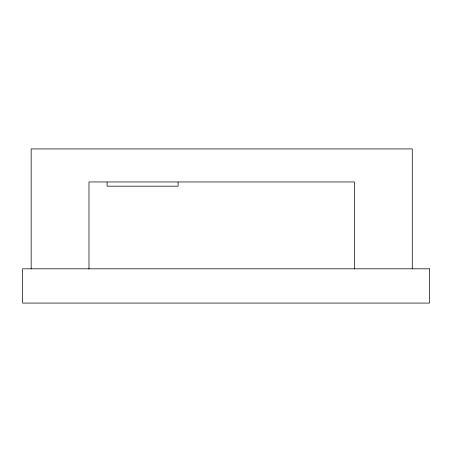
<?xml version="1.0" encoding="UTF-8"?>
<svg xmlns="http://www.w3.org/2000/svg" width="452" height="452" viewBox="0 0 452 452"><rect width="100%" height="100%" fill="white"/><g stroke="black" fill="none" stroke-linecap="round" stroke-linejoin="round"><path stroke-width="0.68" d="M412.269 268.821L412.269 148.923L31.165 148.923L31.165 268.821M354.464 268.963L354.464 181.953L88.971 181.953L88.971 268.963M178.099 182.224L178.099 186.179L107.084 186.179L107.084 182.224M429.4 268.821L22.6 268.821L22.6 303.077L429.4 303.077L429.4 268.821"/></g></svg>
